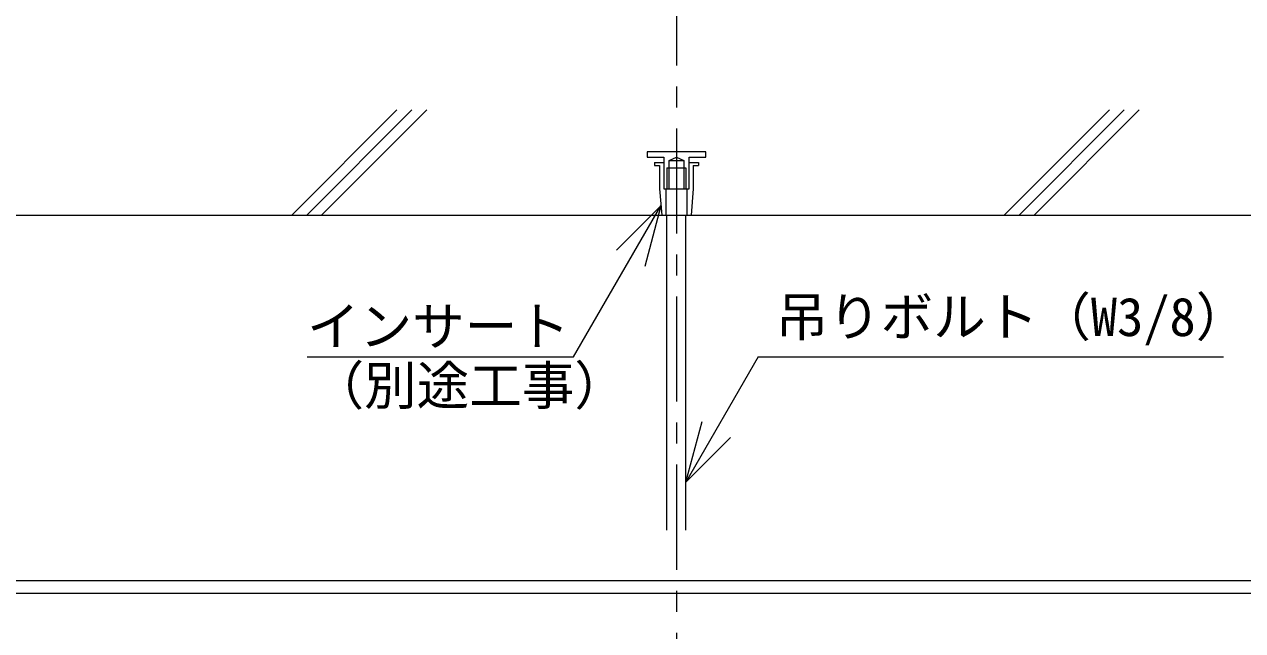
# Model space of a CAD drawing. Units: millimetres at full size, sheet at 1:10; details may follow other scales. Extents: x -2077 to 2023, y -1433 to 1417.
# Drawn here: x 598 to 1177, y 801 to 1089 of the extents above; entities that cross this region are included whole.
import ezdxf
from ezdxf.enums import TextEntityAlignment as Align

# ---------------------------------------------------------------- set-up
doc = ezdxf.new("R2010")
doc.units = ezdxf.units.MM
doc.header["$LTSCALE"] = 10
doc.linetypes.add('CHAIN1', pattern=[8, 5, -1, 1, -1])
for name, color, linetype, lineweight in [('1-0_断面', 7, 'Continuous', 9), ('1-1_寸法', 7, 'Continuous', 9), ('1-2_文字', 7, 'Continuous', 9)]:
    doc.layers.add(name, color=color, linetype=linetype, lineweight=lineweight)
doc.styles.add('ＭＳ ゴシック', font='')
doc.styles.get('ＭＳ ゴシック').set_extended_font_data('MS Gothic')

msp = doc.modelspace()

# ---------------------------------------------------------------- linework, layer by layer
at = {"layer": '1-0_断面', "color": 4, "linetype": 'CHAIN1'}
msp.add_line((908.1, 1359.91), (908.1, 345.23), dxfattribs=at)
at = {"layer": '1-0_断面'}
for p, q in [((894.1, 1028.72), (894.1, 1026.22)), ((922.1, 1028.72), (894.1, 1028.72)), ((894.1, 1026.22), (902.1, 1026.22)), ((902.1, 1026.22), (902.1, 1011.22)), ((904.6, 1024.72), (908.1, 1026.22)), ((908.1, 1026.22), (911.6, 1024.72)), ((914.1, 1026.22), (922.1, 1026.22)), ((914.1, 1011.22), (914.1, 1026.22)), ((922.1, 1026.22), (922.1, 1028.72)), ((897.6, 1023.72), (897.6, 1022.22)), ((897.6, 1023.72), (902.1, 1023.72)), ((897.6, 1022.22), (900.1, 1022.22)), ((900.1, 1022.22), (900.1, 1011.22)), ((903.6, 1021.22), (903.6, 1011.22)), ((903.6, 1021.22), (912.6, 1021.22)), ((904.6, 1011.22), (904.6, 1024.72)), ((904.6, 1024.72), (911.6, 1024.72)), ((911.6, 1024.72), (911.6, 1011.22)), ((912.6, 1021.22), (912.6, 1011.22)), ((914.1, 1023.72), (918.6, 1023.72)), ((916.1, 1022.22), (916.1, 1011.22)), ((916.1, 1022.22), (918.6, 1022.22)), ((918.6, 1023.72), (918.6, 1022.22)), ((900.1, 1011.22), (901.1, 998.72)), ((902.1, 1011.22), (904.6, 1011.22)), ((903.1, 1011.22), (903.1, 998.72)), ((904.6, 1011.22), (911.6, 1011.22)), ((911.6, 1011.22), (914.1, 1011.22)), ((913.1, 1011.22), (913.1, 998.72)), ((916.1, 1011.22), (915.1, 998.72)), ((-73.06, 998.72), (1870.19, 998.72)), ((901.1, 998.72), (915.1, 998.72)), ((903.6, 848.72), (903.6, 998.72)), ((912.6, 848.72), (912.6, 998.72))]:
    msp.add_line(p, q, dxfattribs=at)
at = {"layer": '1-1_寸法'}
for p, q in [((725.15, 998.72), (775.15, 1048.72)), ((732.22, 998.72), (782.22, 1048.72)), ((739.29, 998.72), (789.29, 1048.72)), ((1064.08, 998.72), (1114.08, 1048.72)), ((1071.15, 998.72), (1121.15, 1048.72)), ((1078.22, 998.72), (1128.22, 1048.72)), ((485.3, 824.72), (1335.5, 824.72)), ((480.7, 818.72), (1330.9, 818.72))]:
    msp.add_line(p, q, dxfattribs=at)
at = {"layer": '1-2_文字'}
for p, q in [((859.18, 931.15), (900.74, 1003.14)), ((900.74, 1003.14), (879.53, 981.93)), ((900.74, 1003.14), (892.98, 974.16)), ((732.35, 931.15), (859.18, 931.15)), ((947.02, 931.15), (912.6, 871.54)), ((947.02, 931.15), (1168.35, 931.15)), ((912.6, 871.54), (920.36, 900.52)), ((912.6, 871.54), (933.81, 892.75))]:
    msp.add_line(p, q, dxfattribs=at)

# ---------------------------------------------------------------- texts
at = {"layer": '1-2_文字', "style": 'ＭＳ ゴシック'}
for s, p in [('吊りボルト（W3/8）', (955.25, 935.61)), ('インサート', (732.35, 931.15)), ('（別途工事）', (734.51, 902.94))]:
    msp.add_text(s, height=18.33, dxfattribs=at).set_placement(p, align=Align.BOTTOM_LEFT)

doc.saveas('drawing.dxf')
